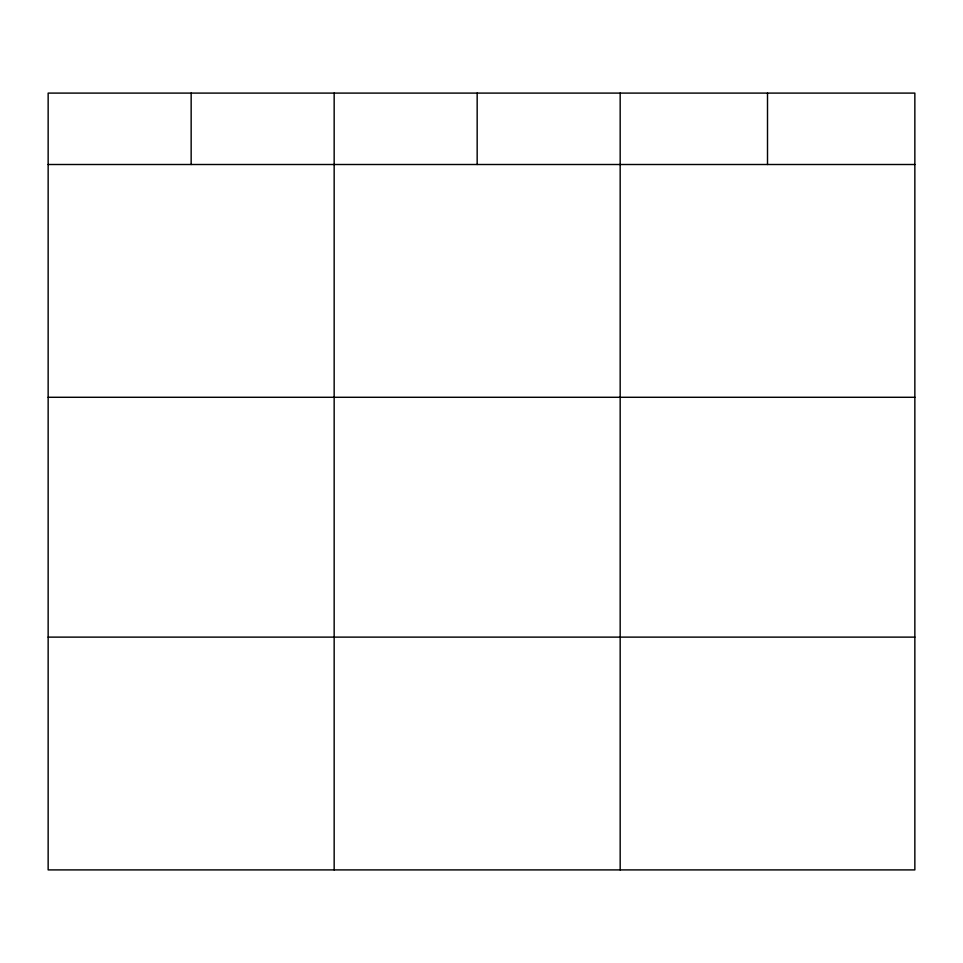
<?xml version="1.0" encoding="UTF-8"?>
<svg xmlns="http://www.w3.org/2000/svg" width="963" height="963" viewBox="0 0 963 963"><rect width="100%" height="100%" fill="white"/><g stroke="black" fill="none" stroke-linecap="round" stroke-linejoin="round"><path stroke-width="1.44" d="M914.85 397.286L914.85 93.098L48.15 93.098L48.15 869.902L914.85 869.902L914.85 397.286L48.15 397.286M48.15 164.504L914.85 164.504M48.15 637.121L914.85 637.121M767.511 93.098L767.511 164.504M620.172 93.098L620.172 869.902M477.166 93.098L477.166 164.504M334.161 93.098L334.161 869.902M191.156 93.098L191.156 164.504"/></g></svg>
